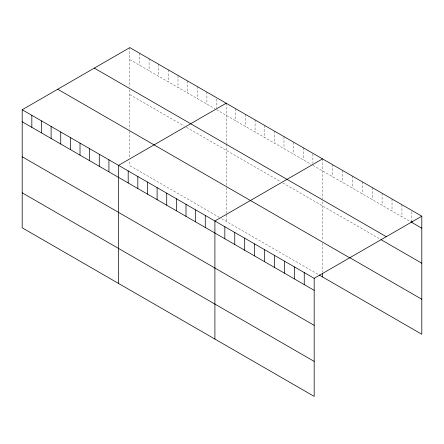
<?xml version="1.0" encoding="UTF-8"?>
<svg xmlns="http://www.w3.org/2000/svg" width="444" height="444" viewBox="0 0 444 444"><rect width="100%" height="100%" fill="white"/><g stroke="black" fill="none" stroke-linecap="round" stroke-linejoin="round"><path stroke-width="0.33" stroke-dasharray="2.22 1.67" d="M129.82 59.64L214.841 108.725M216.539 109.707L311.194 164.352M312.892 165.334L410.123 221.473M129.82 94.633L184.232 126.046M186.497 127.356L280.586 181.679M282.85 182.989L380.341 239.272M219.375 217.388L129.82 165.684L129.82 160.195M221.639 218.692L318.559 274.653M411.871 211.788L411.871 221.145M401.948 204.717L401.948 216.75M392.019 198.99L392.019 211.017M382.09 193.257L382.09 205.289M372.161 187.523L372.161 199.556M362.237 181.796L362.237 193.823M352.308 176.063L352.308 188.095M342.38 170.329L342.38 182.362M332.456 164.596L332.456 176.629M322.527 158.869L322.527 199.029M322.527 201.776L322.527 240.609M322.527 243.318L322.527 272.139M312.892 153.974L312.892 163.331M303.258 147.741L303.258 159.773M293.623 142.18L293.623 154.212M283.988 136.619L283.988 148.646M274.353 131.052L274.353 143.085M264.713 125.491L264.713 137.523M255.078 119.93L255.078 131.957M245.443 114.363L245.443 126.396M235.808 108.802L235.808 120.835M226.174 103.241L226.174 143.401M226.174 144.089L226.174 185.653M226.174 187.69L226.174 221.312M216.539 99.012L216.539 107.703M206.904 92.113L206.904 104.146M197.269 86.552L197.269 98.579M187.634 80.986L187.634 93.018M178 75.425L178 87.457M168.365 69.863L168.365 81.89M158.724 64.297L158.724 76.329M149.09 58.736L149.09 70.768M139.455 53.175L139.455 65.201M129.82 47.608L129.82 87.085M129.82 89.832L129.82 129.354M129.82 131.374L129.82 157.448"/><path stroke-width="0.67" d="M22.2 109.746L314.18 278.316L314.18 396.392L22.2 227.816L22.2 109.746L129.82 47.608L421.8 216.184L421.8 334.254L319.125 274.98M226.174 103.241L118.554 165.373L118.554 283.444M322.527 158.869L214.907 221.001L214.907 339.077M314.18 278.316L421.8 216.184M410.706 221.806L421.8 228.21M94.306 68.115L386.286 236.685M380.924 239.605L421.8 263.209M349.389 257.453L421.8 299.262M57.714 89.238L349.694 257.814M22.2 121.773L314.18 290.348M22.2 156.771L314.18 325.341M22.2 192.824L314.18 361.394M411.871 221.145L411.871 222.483M322.527 273.51L322.527 276.939M304.251 272.583L304.251 284.615M294.322 266.855L294.322 278.882M284.399 261.122L284.399 273.154M274.47 255.389L274.47 267.421M264.541 249.661L264.541 261.688M254.617 243.928L254.617 255.96M244.688 238.195L244.688 250.227M234.759 232.467L234.759 244.494M224.836 226.734L224.836 238.767M205.272 215.44L205.272 227.472M195.638 209.879L195.638 221.906M186.003 204.312L186.003 216.345M176.362 198.751L176.362 210.783M166.728 193.19L166.728 205.217M157.093 187.623L157.093 199.656M147.458 182.062L147.458 194.095M137.823 176.501L137.823 188.528M128.188 170.934L128.188 182.967M108.919 159.812L108.919 171.839M99.284 154.246L99.284 166.278M89.649 148.685L89.649 160.717M80.014 143.123L80.014 155.15M70.374 137.557L70.374 149.589M60.739 131.996L60.739 144.028M51.104 126.435L51.104 138.461M41.47 120.868L41.47 132.9M31.835 115.307L31.835 127.339"/></g></svg>
